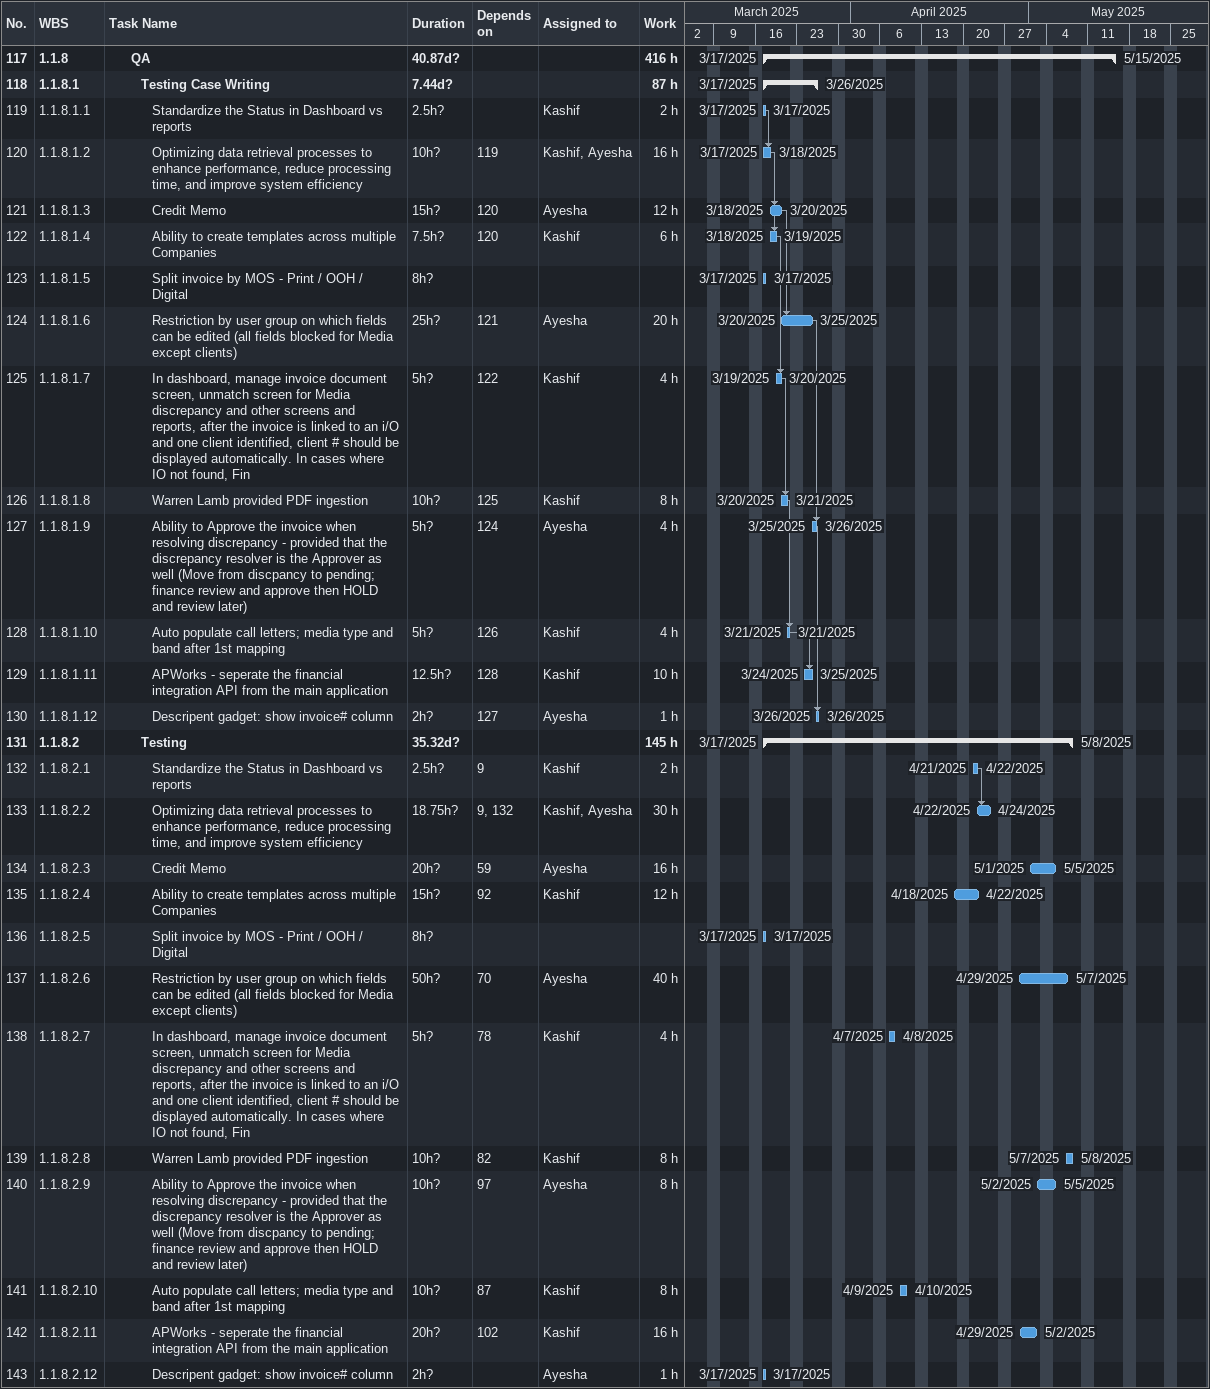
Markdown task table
| ID | WBS | Task | Duration | Start | Finish | Predecessors | Resources | Work (h) |
|---|---|---|---|---|---|---|---|---|
| 117 | 1.1.8 | **QA** | 40.87d? | 2025-03-17 | 2025-05-15 |  |  | 416 |
| 118 | 1.1.8.1 | **Testing Case Writing** | 7.44d? | 2025-03-17 | 2025-03-26 |  |  | 87 |
| 119 | 1.1.8.1.1 | Standardize the Status in Dashboard vs reports | 2.5h? | 2025-03-17 | 2025-03-17 |  | Kashif | 2 |
| 120 | 1.1.8.1.2 | Optimizing data retrieval processes to enhance performance, reduce processing time, and improve system efficiency | 10h? | 2025-03-17 | 2025-03-18 | 119 | Kashif, Ayesha | 16 |
| 121 | 1.1.8.1.3 | Credit Memo | 15h? | 2025-03-18 | 2025-03-20 | 120 | Ayesha | 12 |
| 122 | 1.1.8.1.4 | Ability to create templates across multiple Companies | 7.5h? | 2025-03-18 | 2025-03-19 | 120 | Kashif | 6 |
| 123 | 1.1.8.1.5 | Split invoice by MOS - Print / OOH / Digital | 8h? | 2025-03-17 | 2025-03-17 |  |  |  |
| 124 | 1.1.8.1.6 | Restriction by user group on which fields can be edited (all fields blocked for Media except clients) | 25h? | 2025-03-20 | 2025-03-25 | 121 | Ayesha | 20 |
| 125 | 1.1.8.1.7 | In dashboard, manage invoice document screen, unmatch screen for Media discrepancy and other screens and reports, after the invoice is linked to an i/O and one client identified, client # should be displayed automatically. In cases where IO not found, Fin | 5h? | 2025-03-19 | 2025-03-20 | 122 | Kashif | 4 |
| 126 | 1.1.8.1.8 | Warren Lamb provided PDF ingestion | 10h? | 2025-03-20 | 2025-03-21 | 125 | Kashif | 8 |
| 127 | 1.1.8.1.9 | Ability to Approve the invoice when resolving discrepancy - provided that the discrepancy resolver is the Approver as well (Move from discpancy to pending; finance review and approve then HOLD and review later) | 5h? | 2025-03-25 | 2025-03-26 | 124 | Ayesha | 4 |
| 128 | 1.1.8.1.10 | Auto populate call letters; media type and band after 1st mapping | 5h? | 2025-03-21 | 2025-03-21 | 126 | Kashif | 4 |
| 129 | 1.1.8.1.11 | APWorks - seperate the financial integration API from the main application | 12.5h? | 2025-03-24 | 2025-03-25 | 128 | Kashif | 10 |
| 130 | 1.1.8.1.12 | Descripent gadget: show invoice# column | 2h? | 2025-03-26 | 2025-03-26 | 127 | Ayesha | 1 |
| 131 | 1.1.8.2 | **Testing** | 35.32d? | 2025-03-17 | 2025-05-08 |  |  | 145 |
| 132 | 1.1.8.2.1 | Standardize the Status in Dashboard vs reports | 2.5h? | 2025-04-21 | 2025-04-22 | 9 | Kashif | 2 |
| 133 | 1.1.8.2.2 | Optimizing data retrieval processes to enhance performance, reduce processing time, and improve system efficiency | 18.75h? | 2025-04-22 | 2025-04-24 | 9, 132 | Kashif, Ayesha | 30 |
| 134 | 1.1.8.2.3 | Credit Memo | 20h? | 2025-05-01 | 2025-05-05 | 59 | Ayesha | 16 |
| 135 | 1.1.8.2.4 | Ability to create templates across multiple Companies | 15h? | 2025-04-18 | 2025-04-22 | 92 | Kashif | 12 |
| 136 | 1.1.8.2.5 | Split invoice by MOS - Print / OOH / Digital | 8h? | 2025-03-17 | 2025-03-17 |  |  |  |
| 137 | 1.1.8.2.6 | Restriction by user group on which fields can be edited (all fields blocked for Media except clients) | 50h? | 2025-04-29 | 2025-05-07 | 70 | Ayesha | 40 |
| 138 | 1.1.8.2.7 | In dashboard, manage invoice document screen, unmatch screen for Media discrepancy and other screens and reports, after the invoice is linked to an i/O and one client identified, client # should be displayed automatically. In cases where IO not found, Fin | 5h? | 2025-04-07 | 2025-04-08 | 78 | Kashif | 4 |
| 139 | 1.1.8.2.8 | Warren Lamb provided PDF ingestion | 10h? | 2025-05-07 | 2025-05-08 | 82 | Kashif | 8 |
| 140 | 1.1.8.2.9 | Ability to Approve the invoice when resolving discrepancy - provided that the discrepancy resolver is the Approver as well (Move from discpancy to pending; finance review and approve then HOLD and review later) | 10h? | 2025-05-02 | 2025-05-05 | 97 | Ayesha | 8 |
| 141 | 1.1.8.2.10 | Auto populate call letters; media type and band after 1st mapping | 10h? | 2025-04-09 | 2025-04-10 | 87 | Kashif | 8 |
| 142 | 1.1.8.2.11 | APWorks - seperate the financial integration API from the main application | 20h? | 2025-04-29 | 2025-05-02 | 102 | Kashif | 16 |
| 143 | 1.1.8.2.12 | Descripent gadget: show invoice# column | 2h? | 2025-03-17 | 2025-03-17 |  | Ayesha | 1 |
